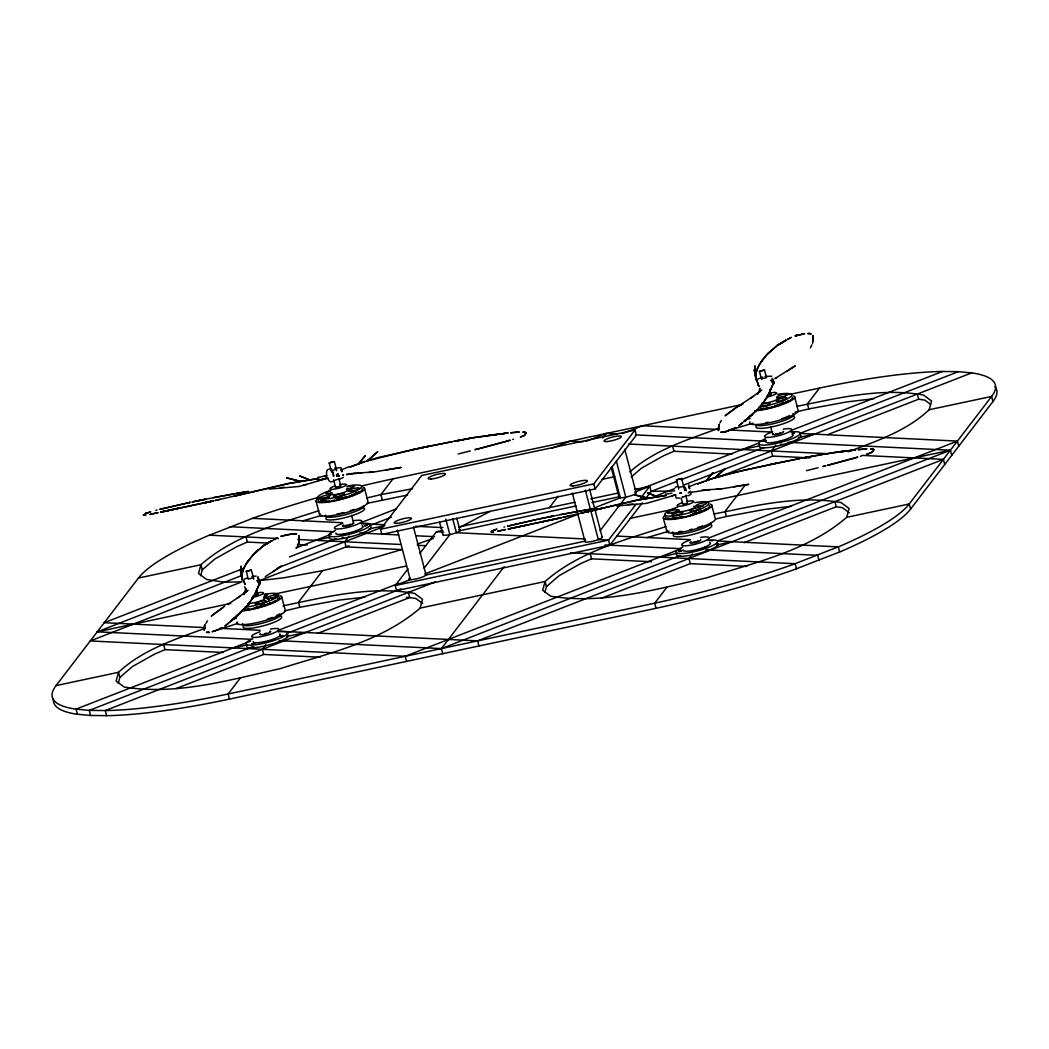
<?xml version="1.0" encoding="UTF-8"?>
<svg xmlns="http://www.w3.org/2000/svg" width="1049" height="1049" viewBox="0 0 1049 1049"><rect width="100%" height="100%" fill="white"/><g stroke="black" fill="none" stroke-linecap="round" stroke-linejoin="round"><path stroke-width="1.5" d="M812.529 343.298L812.529 343.311M299.883 476.01L309.652 479.918L318.739 478.501L288.278 483.576L239.539 494.931M473.047 437.761L507.952 432.988L473.886 437.577L453.942 441.393L473.886 437.577L454.545 441.196L462.189 439.819M757.863 383.895L756.814 379.882L758.493 385.429L757.994 384.118M681.601 478.501L676.435 479.918L681.588 478.462L684.8 490.657M681.221 498.17L682.82 504.241L687.488 503.31L685.994 495.22M331.589 472.168L329.189 463.029L331.418 461.914L334.369 461.612L336.768 470.752M338.761 478.357L340.755 486.107L335.588 487.418L336.086 486.906M205.158 624.837L205.132 624.916M299.24 537.757L298.742 543.356L299.227 537.599M718.145 429.382L718.473 430.628L718.958 424.478L718.211 429.093M813.329 340.374L812.673 342.394L813.211 337.319L813.408 340.361M245.912 588.528L243.643 594.311L244.404 593.236M252.691 577.986L248.193 579.074L246.345 571.22L251.34 570.066L253.766 579.179M556.495 518.744L508.227 529.037L544.234 521.379M542.451 521.707L541.638 521.917L561.451 517.655L547.25 520.737M118.262 683.253L119.861 677.418L118.511 672.304C142.559 649.751 174.973 639.392 205.342 628.207M200.674 575.691L202.273 569.856L200.923 564.742C233.77 535.646 277.985 524.054 318.857 510.679M789.215 394.516L819.531 388.064A223.948 42.734 -14.7 0 1 940.966 371.49L958.393 371.661L972.738 373.038A223.948 42.734 -14.7 0 1 991.607 396.443L909.208 503.992A223.948 42.734 -14.7 0 1 840.131 546.123L793.136 564.441A223.948 42.734 -14.7 0 1 654.707 603.175L228.131 693.979A223.948 42.734 -14.7 0 1 106.696 710.553L89.257 710.383L74.912 709.006A223.948 42.734 -14.7 0 1 56.043 685.6L118.511 672.304L116.111 681.05L124.149 687.016C176.573 695.579 229.377 679.962 280.227 668.619C328.298 653.33 381.089 641.844 420.151 608.092L422.55 599.346L414.512 593.38C370.612 585.709 325.977 596.829 283.073 605.863M544.837 592.449L546.437 586.614L545.1 581.5C578.838 551.761 624.234 540.078 666.167 526.519M420.151 608.092L545.1 581.5L542.687 590.246L550.738 596.212C603.149 604.775 655.953 589.171 706.803 577.829C754.874 562.526 807.678 551.04 846.727 517.301L849.139 508.542L841.088 502.589C798.787 494.997 755.7 505.579 714.277 513.958M848.195 451.752C876.61 441.17 906.703 430.916 929.139 409.739L931.538 400.993L923.5 395.027C881.186 387.435 838.112 398.017 796.689 406.396M277.631 598.9L277.88 598.31A5.691 1.088 -14.9 0 1 277.421 598.704M246.082 564.113C243.604 569.096 240.457 574.682 242.345 580.425C240.077 570.774 247.026 561.74 253.097 554.882L246.135 564.087M769.061 393.716L773.939 381.993L767.003 397.492L762.269 404.062L768.327 394.922L766.583 398.043M296.526 548.247L298.034 545.1M810.418 347.835L811.9 344.793M253.766 596.514L248.416 604.355L255.209 594.009L260.073 582.287L252.586 598.586M243.578 594.442L244.955 591.977M758.742 391.802L757.509 394.018L758.257 392.929M767.973 395.604L766.832 397.597L768.93 393.716M761.377 361.564L766.95 354.575C760.971 361.433 753.929 370.481 756.198 380.131C754.113 372.801 758.676 365.708 762.61 359.715M247.158 562.421L248.6 560.232M205.892 623.368L207.518 620.903M719.745 423.062L721.41 420.518M248.049 604.893L230.098 621.769L239.316 614.058L248.049 604.893L245.584 607.581M761.915 404.599L753.169 413.765L743.951 421.475L757.09 409.805M252.547 646.853L253.819 646.748M56.043 685.6L138.455 578.038A223.948 42.734 -14.7 0 1 207.532 535.921L254.527 517.603A223.948 42.734 -14.7 0 1 319.04 497.174M240.195 678.231L228.131 693.979L229.469 699.093L656.045 608.289A223.948 42.734 -14.7 0 0 794.473 569.541L841.468 551.236A223.948 42.734 -14.7 0 0 910.545 509.106L992.957 401.544A223.948 42.734 -14.7 0 0 994.963 386.648M265.843 644.768L262.342 649.331L263.679 654.445L320.273 657.198M401.924 549.519L362.639 561.058L322.607 570.669L298.467 602.178L299.817 607.279L337.857 600.277L364.947 597.078M349.12 536.065L344.754 541.769L346.091 546.883L401.059 549.558M741.355 404.704L392.955 478.855L380.879 494.617L367.032 497.934M380.485 529.273L421.698 475.499L634.986 430.09L636.323 435.204L595.124 488.978L381.836 534.387L380.485 529.273L593.773 483.877L634.986 430.09M407.995 568.846L395.237 585.499L396.588 590.613L609.875 545.205L681.312 548.693L405.229 656.281L90.253 640.952L241.939 581.828L224.499 582.234L206.561 579.454L198.523 573.488L200.923 564.742L138.455 578.038M419.77 553.492L436.45 531.725L442.809 530.361M424.111 568.204L449.864 534.61L445.799 519.111M504.123 566.735L441.419 648.584L442.757 653.697M549.401 507.65L558.186 496.164M602.742 438.023L606.243 433.46L617.599 434.011M600.067 530.755L625.807 497.147L616.471 461.521M635.996 504.241L608.525 540.104L395.237 585.499L410.316 579.625L397.309 530.06M638.946 500.399L649.737 486.316L651.075 491.43L646.171 497.829M642.25 502.956L609.875 545.205L608.525 540.104L598.336 539.606L585.329 490.04M666.771 587.427L654.707 603.175L656.045 608.289M692.419 553.964L688.918 558.527L690.255 563.641L746.849 566.394M745.472 484.717L725.056 511.374L726.393 516.488L764.433 509.473L791.523 506.274M775.696 445.261L771.33 450.965L772.667 456.079L809.854 457.889M819.531 388.064L807.455 403.813L808.805 408.926L846.845 401.911L873.935 398.712M690.294 491.561L688.196 492.755L709.439 489.634L701.899 490.132M697.926 540.76L696.969 541.363M769.874 351.703L767.33 354.129L777.099 345.527L786.068 340.23L777.296 345.475L767.33 354.129M350.694 524.002L349.737 524.592M253.478 554.436L263.247 545.821L272.216 540.523L263.43 545.768L253.478 554.436L258.408 549.676M764.996 406.251L763.488 406.409M243.84 593.957L247.984 590.312L237.126 598.245L239.801 596.317M757.693 393.663L760.105 391.434M232.432 619.841L230.452 621.716L238.543 614.74L232.655 619.644M746.298 419.548L744.305 421.423L752.408 414.434L746.508 419.351M682.912 496.688L682.23 496.833M855.499 449.942L835.751 452.211L801.58 458.269L811.703 456.328M770.425 464.392L800.217 458.439L745.682 469.808L714.933 477.78L725.265 468.575L714.933 477.78L705.793 480.822M343.364 477.361L339.47 479.406M202.273 569.856L214.953 558.92L237.048 546.542L247.367 542.071L268.387 543.094M119.861 677.418L132.541 666.482L154.636 654.104L164.968 649.633L223.162 652.465M629.806 471.958C654.786 449.615 688.013 439.649 718.88 428.228M631.157 477.059L641.529 468.116L663.624 455.738L673.956 451.267L732.15 454.099M546.437 586.614L559.117 575.678L581.212 563.3L591.544 558.829L651.363 561.74M145.89 515.098L144.198 515.282C147.542 515.662 140.592 514.338 144.277 515.229M493.528 531.974L491.824 532.158C495.338 532.656 488.152 531.109 491.915 532.105M761.836 390.018L750.992 397.951L753.667 396.024M678.506 515.57L679.267 515.046M781.151 401.321L783.131 399.984M272.858 571.771L281.394 566.119L265.2 576.714M786.711 371.477L795.26 365.826L774.975 378.545L776.404 377.863M269.75 542.005L271.861 540.602L263.247 545.821L269.527 542.149M237.31 598.1L227.528 604.486M783.616 341.712L785.727 340.309L777.099 345.527L783.393 341.856M751.176 397.807L738.588 405.884M735.769 407.615L725.121 415.771L737.014 407.117M224.722 606.178L211.269 616.065L223.319 607.319M787.34 401.374L786.475 401.859M214.625 630.987L237.782 623.355M780.508 444.225L782.029 444.291M358.627 491.955L359.296 491.588L358.745 492.033A21.36 3.999 -14.7 0 1 341.397 498.655A5.691 1.062 -14.7 0 0 343.823 497.646M342.079 537.573L343.6 537.626M489.883 511.479L460.406 527.044M697.637 509.906L694.976 511.361L697.598 509.735M786.868 401.649L788.9 400.548M243.866 579.376L247.38 577.842M757.732 379.082L762.754 377.063M737.185 407.025L743.269 403.799M335.496 469.65L331.3 470.477M357.08 492.545L355.781 492.781M683.135 486.526L678.926 487.352M222.021 627.997L212.134 631.708L214.743 630.96M694.228 511.44L696.103 510.548M694.281 511.61L696.156 510.719M699.067 511.597L699.919 511.191M336.716 475.066L337.686 474.62M675.215 487.339L677.667 486.29M688.459 495.757L691.107 494.066L690.452 491.273M780.22 432.791L779.158 433.224M673.786 517.524L672.566 517.97M698.096 507.205L699.355 506.628M700.601 506.064L703.302 505.828M731.796 429.487C747.937 423.298 711.327 437.131 731.691 429.539M351.363 495.22L355.126 493.594M340.82 470.109L349.619 466.503M688.498 486.972L697.257 483.379M267.049 604.172L271.088 602.519M696.47 512.62L697.428 512.581L692.445 514.272M270.314 598.376L271.035 598.087M707.524 550.004L707.655 549.479M244.496 568.034L104.244 622.7L205.184 627.604M295.897 548.011L331.392 534.177M361.761 522.336L396.535 508.778M551.958 448.211L570.04 441.17L583.021 441.799M251.485 639.326L97.255 631.826L241.1 575.757M289.406 556.94L335.916 538.806M370.467 525.352L391.447 517.17M586.089 441.314L606.243 433.46M278.234 567.693L383.619 526.624M622.28 433.604L642.434 425.75L719.037 429.487M259.916 580.464L349.068 545.716M250.409 641.175L76.079 709.111L77.416 714.225M277.841 630.488L398.725 583.375M639.313 489.608L759.397 442.809M791.366 430.352L942.382 371.503M424.714 574.013L578.143 514.22M594.691 507.768L620.261 497.803L612.131 466.831M634.658 492.191L649.737 486.316L635.406 489.372M252.062 646.931L89.257 710.383L90.607 715.484L108.034 715.667A223.948 42.734 -14.7 0 0 229.469 699.093M286.613 633.465L401.111 588.843M676.736 481.425L651.075 491.43L674.625 490.893M681.26 479.668L763.921 447.451M958.393 371.661L799.915 433.421L957.396 441.091L958.747 446.205M435.466 581.854L105.28 710.54L106.618 715.654M653.448 496.911L674.573 488.677M683.646 485.136L971.584 372.919M175.996 688.616L263.679 654.445M317.454 633.478L409.687 597.537L415.863 598.494L422.747 603.608M719.758 476.705L772.667 456.079M827.963 434.535L918.675 399.184L924.851 400.128L930.594 404.389M708.954 537.914L957.396 441.091M680.08 555.577L441.419 648.584L279.073 640.677M277.946 631.157L477.61 640.873L943.418 459.344L944.756 464.458M601.064 598.402L690.255 563.641M744.029 542.687L836.263 506.733L842.439 507.69L849.323 512.804M763.423 406.619L766.832 406.015M704.39 481.294L697.546 483.917L704.417 481.334M699.919 511.597L698.857 511.676M780.928 403.59L781.951 403.196M782.803 403.196L774.87 405.95M356.778 464.458L349.907 467.041L365.222 461.547M330.697 490.329L325.78 492.165A22.79 4.262 -14.7 0 0 325.033 499.088A22.79 4.262 -14.7 0 0 358.456 489.634A22.79 4.262 -14.7 0 0 347.586 485.989M365.157 461.455L358.155 463.946M417.214 544.116L433.381 538.386M676.592 515.649L679.096 515.164M714.199 477.964L705.754 480.77M261.935 603.804L262.63 603.568M336.663 474.882L337.712 474.528M331.523 468.929C322.712 468.536 329.688 476.207 324.075 476.285L327.118 475.682L317.795 477.426M513.394 439.269L512.699 439.479M682.571 497.121L687.2 495.6M334.946 480.232L338.63 479.026M792.506 433.027L794.513 432.791L792.375 433.539M266.38 633.163L265.043 633.544M268.832 489.122L298.768 486.5L306.347 484.441M240.234 494.748L215.15 500.491L220.369 499.311M586.916 511.846L587.873 511.624M714.933 477.78L726.721 474.174L778.594 462.688M262.735 605.627L256.494 607.358M302.794 485.53L328.062 478.003L324.233 478.895C329.36 475.158 327.524 484.769 333.595 480.993M501.422 442.652L477.111 449.182L504.044 441.917L501.986 442.481M346.406 496.675L346.852 496.82M302.912 520.868L321.768 515.334M745.433 419.875L750.153 418.499M731.061 429.605L753.064 423.14M231.724 619.631L236.445 618.241M647.076 537.626L669.078 531.161M503.926 527.123L504.635 526.952M155.79 510.391L156.996 510.076M477.636 448.998L474.935 449.667L478.069 448.88M825.707 465.756L823.308 466.425M860.337 456.354L861.531 456.027M552.823 519.543L560.848 517.826M343.351 497.606L342.092 497.751M338.512 499.127L343.574 497.816M695.736 541.782L692.956 542.176M366.573 461.088L412.808 449.615M458.347 453.929L470.332 450.913M348.491 525.011L345.711 525.405M515.439 524.33L507.414 526.231L516.016 524.198M806.432 470.686L817.984 467.775M825.261 465.874L822.704 466.582M340.06 498.983L338.617 499.324A5.691 1.062 -14.7 0 1 337.253 499.586M366.822 503.415L407.589 495.049M794.945 412.244L808.805 408.926M585.185 512.253L587.178 511.781M284.423 610.977L299.817 607.279M715.615 519.071L726.393 516.488M429.998 446.009L417.594 448.618L452.578 441.577L420.374 448.028M236.602 495.613L239.539 494.905M597.524 509.342L562.775 517.367L568.007 516.187M271.888 598.52L274.576 598.061M268.426 599.53L269.305 599.32M587.283 511.781L635.917 500.452L666.364 495.377L635.93 500.347L587.178 511.807M672.121 495.653L675.818 494.853L646.394 503.376L616.524 505.972M233.507 496.347L288.278 483.576L309.652 479.918L299.883 476.076M581.146 513.223L594.757 509.998M335.667 497.698L341.318 496.387M335.588 497.895L338.604 497.2M192.413 501.894L211.492 498.052M765.036 376.473L771.854 376.171M166.004 510.955L160.589 512.161L213.812 500.779L203.755 502.969M542.766 518.167L539.606 518.875M508.227 529.037L513.643 527.831M766.517 408.048L769.022 407.497M208.856 501.868L205.184 502.668L213.209 500.95L160.589 512.161L179.969 507.952L166.581 510.824M191.98 501.999L205.735 499.18L195.14 501.304M190.236 502.366L159.789 509.355L190.171 502.379L189.056 502.615M537.862 519.242L516.121 524.172L535.567 519.74M315.552 540.34L329.714 537.324M369.051 528.958L384.799 525.601M601.877 479.393L614.688 476.666M742.128 449.549L759.437 445.864M798.787 437.485L814.522 434.129M929.139 409.739L991.607 396.443L992.957 401.544M458.728 526.978L574.931 502.248M590.836 498.852L617.9 493.096M576.032 505.946L460.039 530.637L456.787 518.245M591.924 502.563L618.923 496.82L611.213 467.382M536.695 519.491L559.589 514.836M97.255 631.826L230.767 603.398M273.841 594.232L406.265 566.04M630.226 518.376L674.9 508.87M706.803 502.078L950.407 450.218L951.745 455.332M233.14 647.902L247.302 644.886M286.652 636.52L305.534 632.495M659.716 557.098L677.025 553.413M716.375 545.047L732.11 541.69M846.727 517.301L909.208 503.992L910.545 509.106M706.829 550.214L705.518 550.24M427.992 446.402L379.082 457.298L366.481 460.97M514.22 527.699L527.595 524.893M334.526 468.116L340.964 467.71L342.131 471.748L341.305 470.935M255.55 594.508L257.831 594.521L253.189 595.963M547.447 517.249L553.374 516.056L542.779 518.18M354.942 490.67L351.585 491.522M767.357 395.827L770.923 394.516L769.73 389.808M673.576 513.066L672.776 513.407M763.842 406.422L766.793 405.845M809.828 456.695L802.197 458.164L821.524 454.453L855.591 449.864L835.751 452.25L849.454 450.677M671.871 493.122L665.433 494.302M212.816 497.764L248.416 491.325M596.055 508.201L560.441 514.639L582.339 510.601M251.891 576.609L256.231 576.032M212.829 497.803L234.701 493.725M679.791 516.96L682.02 516.554M412.585 488.768L380.879 494.617L382.229 499.717M322.607 570.669L284.567 577.684L259.077 580.687M761.049 409.307L764.21 408.743M354.221 473.191L346.458 474.528L361.8 472.758L354.313 473.387M235.763 493.528L247.931 491.522M583.401 510.404L595.557 508.398M386.202 469.913L401.164 467.461L374.637 471.866L359.82 472.955M762.413 408.494L760.289 409.11L763.698 408.572M733.841 486.788L748.802 484.336L722.263 488.742L707.459 489.817M286.403 534.833L291.111 534.177L280.83 536.354L285.171 535.121M246.227 609.299L249.203 608.866M777.165 433.735L775.526 433.722M769.297 394.372L770.91 394.385M502.405 433.722L507.952 432.988M266.236 597.235L265.213 597.366L264.309 594.678A5.691 1.088 -14.9 0 1 267.456 594.94A5.691 1.088 -14.9 0 1 263.797 596.881M762.597 409.031L761.574 409.149A5.691 1.088 -14.5 0 1 759.948 409.071M488.113 435.348L501.815 433.801M674.651 518.206L673.733 518.298A21.36 4.157 -14.7 0 1 671.255 518.376M675.228 518.14L678.192 517.813M679.857 498.091L676.172 498L675.412 494.944M694.936 511.191L695.657 511.112M779.564 397.741L782.384 397.44M779.053 398.004L782.436 397.61M280.411 487.601L284.187 487.247M628.049 504.477L633.085 503.992M764.301 406.488L765.036 406.422M263.692 603.372L262.552 603.778M326.501 501.029L323.302 500.963M675.831 511.833L677.339 511.912M728.727 429.959L772.379 432.083M635.458 434.876L763.724 441.131M788.061 442.311L950.407 450.218L717.503 540.982L838.308 546.87L839.646 551.971M628.587 444.015L827.91 453.719M862.042 455.384L943.418 459.344M252.534 518.337L342.577 522.73M361.984 523.674L384.695 524.775M415.43 526.27L442.914 527.608M617.087 536.091L689.967 539.645M709.399 540.589L712.638 540.746M436.45 531.725L443.727 532.079M585.381 538.976L456.381 532.695L452.722 518.744M229.98 526.716L333.897 531.777M359.859 533.036L398.817 534.938M416.676 535.803L434.535 536.668M604.998 544.969L608.25 545.126M707.275 549.951L817.669 555.327L819.02 560.441M209.354 535.174L278.365 538.53M297.772 539.474L399.721 544.444M417.528 545.31L425.684 545.703M570.63 552.771L795.116 563.693L796.466 568.807M297.496 544.51L307.187 544.982M406.435 597.379L409.687 597.537L408.336 592.423M219.739 628.325L260.165 630.292M90.607 715.484L76.262 714.12A223.948 42.734 -14.7 0 1 53.473 698.883M634.684 488.9L637.779 489.372M246.135 589.931L244.548 586.732M258.487 581.566L259.182 581.749M688.773 487.772L689.77 488.637L688.76 484.848M246.187 571.535L251.34 570.066M762.046 378.781L766.557 377.679L764.433 369.93L759.45 371.307L761.417 379.069M759.45 371.451L764.616 370.022M329.189 463.029L334.369 461.612M258.565 580.543L259.037 581.185L257.949 576.78L259.051 581.015M328.258 496.82L328.862 498.223M327.38 497.056L327.931 498.288M324.731 497.764L325.295 498.996M323.853 498L324.416 499.232M323.905 498.17L324.456 499.403M281.578 596.619L285.184 610.138A25.071 4.773 -14.9 0 1 259.811 621.965A25.071 4.773 -14.9 0 1 237.14 621.965M268.872 598.953L268.229 599.582M256.612 589.826L257.818 594.377M711.72 505.107L715.274 518.626A25.071 4.878 -14.7 0 1 689.914 530.466A25.071 4.878 -14.7 0 1 667.19 530.269M676.435 479.918L678.821 489.044M663.335 518.14L666.889 531.659M917.324 394.07L918.675 399.184M834.925 501.632L836.263 506.733M672.606 446.153L673.956 451.267M624.745 449.313L636.127 492.689M593.773 483.877L595.124 488.978M589.538 489.044L602.139 537.049M590.194 553.715L591.544 558.829M572.334 493.161L584.936 541.179L426.051 574.996L413.45 526.991M477.61 640.873L478.96 645.987M439.597 522.376L442.835 534.767M364.501 488.323L368.042 501.855A25.071 4.681 -14.7 0 1 342.63 513.499A25.071 4.681 -14.7 0 1 319.958 513.512M405.229 656.281L406.566 661.394M351.572 515.374L353.592 523.11M333.582 479.786L335.575 487.392M316.103 501.317L319.643 514.849M246.03 536.957L247.367 542.071M163.618 644.519L164.968 649.633M794.644 396.81L798.132 410.343A25.071 4.786 -14.5 0 1 772.72 421.986A25.071 4.786 -14.5 0 1 750.009 421.803M770.609 426.733L772.615 434.47M601.68 536.721A8.969 1.718 -14.7 0 1 592.947 541.258A8.969 1.718 -14.7 0 1 585.657 540.563M425.724 574.17A8.969 1.718 -14.7 0 1 416.991 578.72A8.969 1.718 -14.7 0 1 409.7 578.012M635.668 492.348A8.969 1.718 -14.7 0 1 626.935 496.898A8.969 1.718 -14.7 0 1 619.644 496.19M458.701 529.653A8.969 1.718 -14.7 0 1 453.247 533.744A8.969 1.718 -14.7 0 1 442.98 534.269M280.948 614.189A19.944 3.803 -14.9 0 1 260.781 623.604A19.944 3.803 -14.9 0 1 242.752 623.591M280.608 616.156A19.944 3.803 -14.9 0 1 264.02 625.65A19.944 3.803 -14.9 0 1 243.46 626.292M270.445 629.059A14.122 2.688 -14.9 0 1 276.241 631.826A14.122 2.688 -14.9 0 1 254.566 637.412A14.122 2.688 -14.9 0 1 259.995 631.747M256.625 593.105A8.549 1.626 -14.9 0 1 263.142 593.59A8.549 1.626 -14.9 0 1 251.799 597.524M279.349 634.042A14.122 2.688 -14.9 0 1 268.662 640.611A14.122 2.688 -14.9 0 1 253.215 641.49M264.65 594.298A22.79 4.34 -14.9 0 1 276.359 597.497A22.79 4.34 -14.9 0 1 244.85 607.345M278.064 631.891A21.544 4.104 -14.9 0 1 283.243 636.73A21.544 4.104 -14.9 0 1 252.599 645.096A21.544 4.104 -14.9 0 1 252.77 638.789M287.872 634.933A21.544 4.104 -14.9 0 1 269.2 644.847A21.544 4.104 -14.9 0 1 246.659 646.184M279.191 596.947A22.79 4.34 -14.9 0 1 268.859 604.119A22.79 4.34 -14.9 0 1 244.378 610.177M269.816 631.144A5.691 1.088 -14.9 0 1 265.856 633.924A5.691 1.088 -14.9 0 1 260.309 633.766M280.24 595.714A25.071 4.773 -14.9 0 1 271.206 603.739A25.071 4.773 -14.9 0 1 241.716 611.003M263.417 597.825A8.549 1.626 -14.9 0 1 260.558 601.011A8.549 1.626 -14.9 0 1 248.941 603.096M247.63 603.673A5.691 1.088 -14.9 0 1 247.341 605.522M275.835 600.395A21.36 4.065 -14.9 0 1 272.792 602.087M271.534 602.677A21.36 4.065 -14.9 0 1 263.823 605.575M258.526 607.135A21.36 4.065 -14.9 0 1 253.137 608.433M248.049 609.364A21.36 4.065 -14.9 0 1 244.994 609.771M279.44 613.914A21.36 4.065 -14.9 0 1 276.398 615.593M272.294 617.363A21.36 4.065 -14.9 0 1 267.429 619.08M272.032 598.481A5.691 1.088 -14.9 0 1 274.838 597.878M265.646 604.788A5.691 1.088 -14.9 0 1 263.299 605.719M261.896 606.138A5.691 1.088 -14.9 0 1 259.09 606.755M257.884 606.912A5.691 1.088 -14.9 0 1 256.258 606.846M259.588 604.565A5.691 1.088 -14.9 0 1 260.991 604.132M262.434 603.778A5.691 1.088 -14.9 0 1 263.797 603.529M681.509 516.501A5.691 1.115 -14.7 0 1 680.263 516.973M677.431 517.76A5.691 1.115 -14.7 0 1 676.041 518.036L673.773 518.245A5.691 1.115 -14.7 0 1 672.697 517.668M677.457 515.479A5.691 1.115 -14.7 0 1 678.9 515.111M710.671 524.605A19.944 3.881 -14.7 0 1 694.097 534.138A19.944 3.881 -14.7 0 1 673.497 534.623M711.038 522.651A19.944 3.881 -14.7 0 1 690.858 532.079A19.944 3.881 -14.7 0 1 672.789 531.922M710.383 504.163A25.071 4.878 -14.7 0 1 686.361 516.947A25.071 4.878 -14.7 0 1 665.577 515.007M700.457 537.429A14.122 2.754 -14.7 0 1 706.265 540.301A14.122 2.754 -14.7 0 1 684.564 545.821A14.122 2.754 -14.7 0 1 689.98 540.091M686.767 501.474A8.549 1.665 -14.7 0 1 692.602 502.55A8.549 1.665 -14.7 0 1 679.096 506.221A8.549 1.665 -14.7 0 1 682.506 502.641M693.559 506.221A8.549 1.665 -14.7 0 1 687.606 510.43A8.549 1.665 -14.7 0 1 679.293 510.102M709.347 542.477A14.122 2.754 -14.7 0 1 698.673 549.086A14.122 2.754 -14.7 0 1 683.187 549.833M694.779 502.641A22.79 4.432 -14.7 0 1 700.666 509.001L695.749 510.863A22.79 4.432 -14.7 0 1 666.639 515.859A22.79 4.432 -14.7 0 1 677.89 506.982M717.857 543.395A21.544 4.196 -14.7 0 1 699.198 553.334A21.544 4.196 -14.7 0 1 676.618 554.501M708.049 540.274A21.544 4.196 -14.7 0 1 713.254 545.244A21.544 4.196 -14.7 0 1 682.584 553.505A21.544 4.196 -14.7 0 1 682.729 547.093M709.334 505.421A22.79 4.432 -14.7 0 1 688.052 516.069A22.79 4.432 -14.7 0 1 665.591 516.672M700.509 539.645A5.691 1.115 -14.7 0 1 694.425 542.713A5.691 1.115 -14.7 0 1 691.081 541.704M702.397 525.877A21.36 4.157 -14.7 0 1 697.533 527.595M692.222 529.142A21.36 4.157 -14.7 0 1 689.508 529.811M681.732 531.318A21.36 4.157 -14.7 0 1 678.664 531.699M705.99 508.909A21.36 4.157 -14.7 0 1 698.844 512.371M697.69 512.804A21.36 4.157 -14.7 0 1 690.019 515.256M683.279 516.895A21.36 4.157 -14.7 0 1 680.683 517.406M670.206 518.337A21.36 4.157 -14.7 0 1 667.872 517.918M671.53 513.486A5.691 1.115 -14.7 0 1 674.376 512.725M675.753 512.476A5.691 1.115 -14.7 0 1 676.959 512.332M701.597 506.09A5.691 1.115 -14.7 0 1 703.027 505.749M700.902 511.335A5.691 1.115 -14.7 0 1 699.093 512.24M697.821 512.712A5.691 1.115 -14.7 0 1 696.418 513.131M694.989 513.486A5.691 1.115 -14.7 0 1 692.379 513.892M693.927 511.545A5.691 1.115 -14.7 0 1 695.33 511.125M701.361 510.627A5.691 1.115 -14.7 0 1 701.322 510.942M363.452 507.886A19.944 3.724 -14.7 0 1 346.826 517.209A19.944 3.724 -14.7 0 1 326.265 517.865M363.806 505.893A19.944 3.724 -14.7 0 1 343.587 515.151A19.944 3.724 -14.7 0 1 325.557 515.164M353.238 520.776A14.122 2.636 -14.7 0 1 359.007 523.49A14.122 2.636 -14.7 0 1 337.306 528.998A14.122 2.636 -14.7 0 1 342.774 523.425M349.002 489.175A5.691 1.062 -14.7 0 1 350.432 488.821M339.561 484.717A8.549 1.6 -14.7 0 1 345.37 485.7A8.549 1.6 -14.7 0 1 331.864 489.358A8.549 1.6 -14.7 0 1 335.287 485.871M346.891 486.893A5.691 1.062 -14.7 0 1 354.496 486.002A5.691 1.062 -14.7 0 1 346.839 488.939M346.34 489.45A8.549 1.6 -14.7 0 1 340.361 493.554A8.549 1.6 -14.7 0 1 332.061 493.318M362.115 525.772A14.122 2.636 -14.7 0 1 351.402 532.236A14.122 2.636 -14.7 0 1 335.942 533.102M360.843 523.661A21.544 4.026 -14.7 0 1 365.996 528.408A21.544 4.026 -14.7 0 1 335.326 536.642A21.544 4.026 -14.7 0 1 335.523 530.453M370.638 526.703A21.544 4.026 -14.7 0 1 351.913 536.432A21.544 4.026 -14.7 0 1 329.386 537.77M362.115 488.65A22.79 4.262 -14.7 0 1 340.781 499.101A22.79 4.262 -14.7 0 1 318.358 499.875M353.277 522.913A5.691 1.062 -14.7 0 1 347.18 525.916A5.691 1.062 -14.7 0 1 343.849 524.972M363.164 487.431A25.071 4.681 -14.7 0 1 358.797 493.292L354.103 495.325A25.071 4.681 -14.7 0 1 324.574 502.471A25.071 4.681 -14.7 0 1 318.358 498.275M331.799 492.663A5.691 1.062 -14.7 0 1 325.78 493.2A5.691 1.062 -14.7 0 1 330.723 490.748M334.71 500.203A21.36 3.999 -14.7 0 1 332.14 500.661M329.347 501.081A21.36 3.999 -14.7 0 1 320.627 501.055M353.972 509.394A21.36 3.999 -14.7 0 1 350.261 510.653M343.6 512.541A21.36 3.999 -14.7 0 1 340.886 513.184M339.561 513.472A21.36 3.999 -14.7 0 1 336.952 513.984M357.565 492.427A5.691 1.062 -14.7 0 1 356.28 492.873M353.985 491.325A5.691 1.062 -14.7 0 1 355.414 490.971M345.069 496.82A5.691 1.062 -14.7 0 1 344.623 497.213M336.532 497.869A5.691 1.062 -14.7 0 1 337.817 497.41M340.663 496.649A5.691 1.062 -14.7 0 1 342.026 496.4M323.407 500.871A5.691 1.062 -14.7 0 1 320.574 500.963M323.918 498.721A5.691 1.062 -14.7 0 1 325.321 498.301M328.127 497.698A5.691 1.062 -14.7 0 1 329.347 497.554M361.603 486.002A223.948 42.734 -14.7 0 1 392.955 478.855M793.516 416.335A19.944 3.816 -14.5 0 1 776.889 425.697A19.944 3.816 -14.5 0 1 756.29 426.182M792.821 413.621A19.944 3.816 -14.5 0 1 778.699 422.301A19.944 3.816 -14.5 0 1 755.346 424.57M793.306 395.879A25.071 4.786 -14.5 0 1 784.259 403.852A25.071 4.786 -14.5 0 1 754.703 410.893M783.236 429.146A14.122 2.701 -14.5 0 1 789.045 431.965A14.122 2.701 -14.5 0 1 767.317 437.394A14.122 2.701 -14.5 0 1 772.759 431.768M771.776 392.706A8.549 1.639 -14.5 0 1 776.247 393.624A8.549 1.639 -14.5 0 1 766.95 397.099M761.312 404.56A5.691 1.088 -14.5 0 1 768.996 402.934A5.691 1.088 -14.5 0 1 767.593 404.848A5.691 1.088 -14.5 0 1 759.909 406.461M785.583 402.265A5.691 1.088 -14.5 0 1 784.337 402.724M781.544 401.256A5.691 1.088 -14.5 0 1 782.987 400.902M776.47 397.859A8.549 1.639 -14.5 0 1 773.598 401.046A8.549 1.639 -14.5 0 1 761.954 403.026M800.623 435.165A21.544 4.117 -14.5 0 1 781.911 444.933A21.544 4.117 -14.5 0 1 759.345 446.087M792.113 434.207A14.122 2.701 -14.5 0 1 781.413 440.698A14.122 2.701 -14.5 0 1 765.914 441.445M790.828 432.044A21.544 4.117 -14.5 0 1 796.007 436.922A21.544 4.117 -14.5 0 1 765.311 445.051A21.544 4.117 -14.5 0 1 765.482 438.744M792.257 397.112A22.79 4.353 -14.5 0 1 781.898 404.206A22.79 4.353 -14.5 0 1 757.378 410.08M759.122 407.091A22.79 4.353 -14.5 0 0 784.665 400.115A22.79 4.353 -14.5 0 0 789.936 393.69L786.934 393.427A22.79 4.353 -14.5 0 0 777.715 394.345M783.288 431.323A5.691 1.088 -14.5 0 1 777.912 434.168A5.691 1.088 -14.5 0 1 773.087 433.788M789.333 415.745A21.36 4.078 -14.5 0 1 785.229 417.476M784.075 417.908A21.36 4.078 -14.5 0 1 781.623 418.761M768.34 422.196A21.36 4.078 -14.5 0 1 765.77 422.655M785.845 402.213A21.36 4.078 -14.5 0 1 778.135 405.216M776.863 405.622A21.36 4.078 -14.5 0 1 766.15 408.402M768.301 407.55A5.691 1.088 -14.5 0 1 765.6 408.415M764.695 406.396A5.691 1.088 -14.5 0 1 766.137 406.055M779.787 398.292A5.691 1.088 -14.5 0 1 782.462 397.427M783.905 397.073A5.691 1.088 -14.5 0 1 785.281 396.81M298.677 543.238L298.44 543.88L298.677 543.133M647.521 492.794L657.29 496.78L647.521 492.886M286.823 477.938L300.486 481.386L286.823 477.872M634.461 494.813L648.125 498.262L634.461 494.813M758.479 385.77L759.266 386.399L758.479 385.77M526.205 432.726L524.684 435.151L526.021 432.817L523.189 432.096L526.205 432.726M873.843 449.601L873.148 451.162L873.843 449.601M204.319 628.259C204.044 636.52 205.237 617.979 204.319 628.259M813.172 336.86L812.739 335.614L813.172 336.86M759.791 388.445L759.424 390.412L759.791 388.445M333.307 476.285L333.307 476.246M492.506 530.742L491.719 531.24L496.924 529.102L492.61 530.689M678.9 551.486L681.64 550.83L678.9 551.486M280.358 636.258L283.086 635.589L280.358 636.258M763.174 440.986L765.901 440.331L763.174 440.986M779.499 441.721L782.239 441.078L779.499 441.721M341.069 535.069L343.797 534.413L341.069 535.069M364.659 525.877L367.399 525.208L364.777 525.785M337.922 473.886L336.899 475.813L336.572 474.541L337.962 473.846M337.135 476.141L339.47 475.774L337.135 476.141M851.683 458.793L827.438 465.363L851.683 458.793M871.431 452.447L872.217 452.106L868.021 453.915L871.431 452.447M704.876 547.447L707.564 546.87L704.876 547.447M251.865 643.994L254.553 643.417L251.865 643.994M365.131 455.804L358.522 463.868L365.17 455.882M712.769 472.679L706.161 480.744L712.809 472.758M523.595 435.833L520.33 437.053L524.579 435.23L523.595 435.833M870.958 448.841L873.411 449.339L870.958 448.841M145.981 513.289L144.972 513.813L150.715 511.807L145.418 513.617L145.981 513.289M377.627 451.699L367.294 460.904L377.679 451.804M228.839 622.831L225.063 625.978L228.839 622.831M742.705 422.537L738.929 425.671L742.705 422.537M206.574 632.285L209.538 632.337L206.561 632.39M277.408 537.717L273.553 539.763L277.408 537.717M791.261 337.424L787.406 339.47L791.261 337.424M295.831 533.639L294.559 533.862L296.919 534.072L293.799 533.862L295.831 533.639M809.697 333.333L811.244 333.988L807.651 333.569L809.697 333.333M208.266 632.442C208.777 632.521 208.187 632.455 208.266 632.442M722.132 432.149C717.464 432.358 726.511 431.768 721.384 432.372L722.132 432.149M735.428 427.795L733.526 428.779L735.428 427.795M686.334 490.552L684.735 487.234L686.334 490.552M509.971 440.265L504.018 441.983L509.971 440.265M857.61 457.128L851.657 458.859L857.61 457.128M150.099 514.403L157.848 512.659L150.099 514.403M497.737 531.279L505.487 529.535L497.737 531.279M241.834 577.815L240.365 570.092L241.834 577.815M333.7 475.866L332.599 471.657L333.7 475.866M519.071 432.018L510.758 432.765L519.071 432.018M867.707 453.981L866.566 454.414L867.707 453.981M866.71 448.893L858.397 449.641L866.71 448.893M681.417 493.03L679.66 493.332L681.417 493.03M802.328 334.198L795.142 335.982L797.109 335.287C788.9 337.109 811.218 332.402 802.38 334.211M724.387 431.742L723.587 432.004L725.738 431.48L724.387 431.742M343.482 475.079L342.735 475.223L343.482 475.079M298.978 535.882L299.319 537.154L298.978 535.882M324.01 478.96L317.572 480.626L324.089 478.934M602.27 508.188L598.481 509.119L602.27 508.188M416.61 448.815L412.795 449.615L416.61 448.815M293.602 533.889L291.386 534.151L293.602 533.889M373.26 472.011L369.222 472.391L373.234 472.037M720.899 488.886L716.86 489.267L720.873 488.913M245.099 584.477L243.761 580.884L245.099 584.477M872.598 449.077L870.827 448.972L872.598 449.077M524.959 432.201L523.189 432.096L524.959 432.201M773.598 383.973L771.041 380.276L773.598 383.973M259.732 584.267L257.175 580.569L259.732 584.267M754.952 365.97L755.686 374.899L754.952 365.97M241.1 566.276L241.834 575.193L241.1 566.276M754.283 369.917L755.7 377.509L754.283 369.917M773.978 382.846L772.287 378.519L773.978 382.846M260.126 583.139L258.421 578.812L260.126 583.139M397.073 523.359A8.969 1.718 -14.7 0 0 411.3 518.783A8.969 1.718 -14.7 0 0 399.931 519.635A8.969 1.718 -14.7 0 0 397.073 523.359M431.06 479A8.969 1.718 -14.7 0 0 445.287 474.41A8.969 1.718 -14.7 0 0 433.919 475.276A8.969 1.718 -14.7 0 0 431.06 479M607.017 441.55A8.969 1.718 -14.7 0 0 621.244 436.961A8.969 1.718 -14.7 0 0 609.875 437.813A8.969 1.718 -14.7 0 0 607.017 441.55M573.029 485.91A8.969 1.718 -14.7 0 0 587.243 481.321A8.969 1.718 -14.7 0 0 575.875 482.186A8.969 1.718 -14.7 0 0 573.029 485.91M257.162 604.211A5.691 1.088 -14.9 0 0 266.144 601.247A5.691 1.088 -14.9 0 0 258.867 601.864A5.691 1.088 -14.9 0 0 257.162 604.211M268.151 598.559A5.691 1.088 -14.9 0 0 277.159 595.609A5.691 1.088 -14.9 0 0 269.908 596.212A5.691 1.088 -14.9 0 0 268.151 598.559M674.074 515.492A5.691 1.115 -14.7 0 0 682.925 512.515A5.691 1.115 -14.7 0 0 675.359 513.21A5.691 1.115 -14.7 0 0 674.074 515.492M669.118 513.171A5.691 1.115 -14.7 0 0 678.113 510.234A5.691 1.115 -14.7 0 0 670.822 510.784A5.691 1.115 -14.7 0 0 669.118 513.171M697.782 506.195A5.691 1.115 -14.7 0 0 706.777 503.258A5.691 1.115 -14.7 0 0 699.473 503.808A5.691 1.115 -14.7 0 0 697.782 506.195M691.671 511.191A5.691 1.115 -14.7 0 0 700.614 508.241A5.691 1.115 -14.7 0 0 693.219 508.844A5.691 1.115 -14.7 0 0 691.671 511.191M350.143 491.338A5.691 1.062 -14.7 0 0 359.138 488.428A5.691 1.062 -14.7 0 0 351.861 489.031A5.691 1.062 -14.7 0 0 350.143 491.338M321.479 498.314A5.691 1.062 -14.7 0 0 330.487 495.403A5.691 1.062 -14.7 0 0 323.21 496.007A5.691 1.062 -14.7 0 0 321.479 498.314M335.339 497.016A5.691 1.062 -14.7 0 0 344.36 494.118A5.691 1.062 -14.7 0 0 337.096 494.708A5.691 1.062 -14.7 0 0 335.339 497.016M778.161 401.216A5.691 1.088 -14.5 0 0 787.025 398.279A5.691 1.088 -14.5 0 0 779.459 398.974A5.691 1.088 -14.5 0 0 778.161 401.216M778.804 397.44A5.691 1.088 -14.5 0 0 787.747 394.529A5.691 1.088 -14.5 0 0 780.351 395.132A5.691 1.088 -14.5 0 0 778.804 397.44"/></g></svg>
